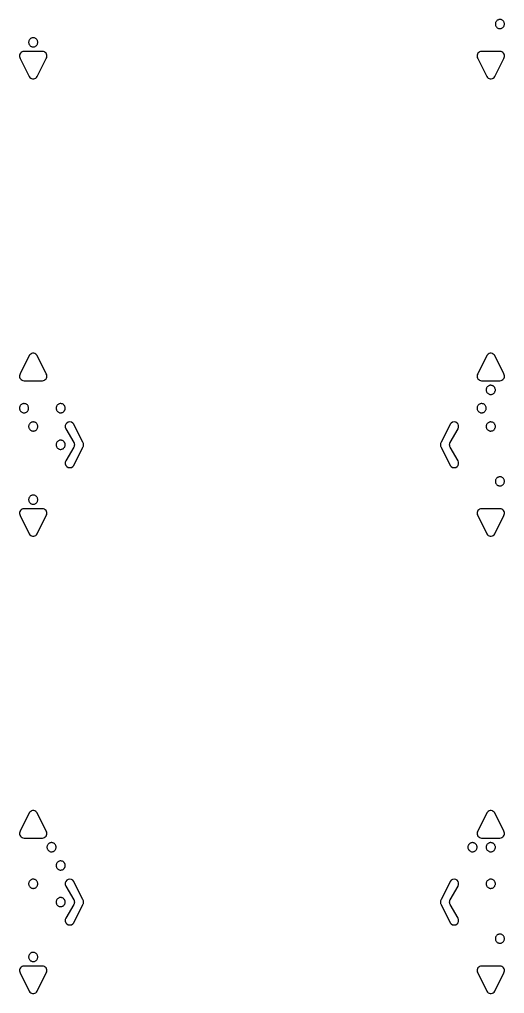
# Model space of a CAD drawing. Header units: metres. Extents: x 45 to 505, y 40 to 510.
# Drawn here: x 398.5 to 451.5, y 290 to 396.5 of the extents above; entities that cross this region are included whole.
import ezdxf

# ---------------------------------------------------------------- set-up
doc = ezdxf.new("R2010")
doc.units = ezdxf.units.M

msp = doc.modelspace()

# ---------------------------------------------------------------- linework, layer by layer
for points in [[(451.5, 396), (451.5, 396.06), (451.48, 396.13), (451.46, 396.19), (451.44, 396.25), (451.4, 396.3), (451.36, 396.35), (451.31, 396.39), (451.26, 396.43), (451.2, 396.46), (451.14, 396.48), (451.08, 396.49), (451.02, 396.5), (450.95, 396.5), (450.89, 396.49), (450.83, 396.47), (450.77, 396.44), (450.71, 396.41), (450.66, 396.37), (450.62, 396.32), (450.58, 396.27), (450.55, 396.22), (450.53, 396.16), (450.51, 396.1), (450.5, 396.03), (450.5, 395.97), (450.51, 395.9), (450.53, 395.84), (450.55, 395.78), (450.58, 395.73), (450.62, 395.68), (450.66, 395.63), (450.71, 395.59), (450.77, 395.56), (450.83, 395.53), (450.89, 395.51), (450.95, 395.5), (451.02, 395.5), (451.08, 395.51), (451.14, 395.52), (451.2, 395.54), (451.26, 395.57), (451.31, 395.61), (451.36, 395.65), (451.4, 395.7), (451.44, 395.75), (451.46, 395.81), (451.48, 395.87), (451.5, 395.94), (451.5, 396)], [(400.5, 394), (400.5, 394.06), (400.48, 394.13), (400.46, 394.19), (400.44, 394.25), (400.4, 394.3), (400.36, 394.35), (400.31, 394.39), (400.26, 394.43), (400.2, 394.46), (400.14, 394.48), (400.08, 394.49), (400.02, 394.5), (399.95, 394.5), (399.89, 394.49), (399.83, 394.47), (399.77, 394.44), (399.71, 394.41), (399.66, 394.37), (399.62, 394.32), (399.58, 394.27), (399.55, 394.22), (399.53, 394.16), (399.51, 394.1), (399.5, 394.03), (399.5, 393.97), (399.51, 393.9), (399.53, 393.84), (399.55, 393.78), (399.58, 393.73), (399.62, 393.68), (399.66, 393.63), (399.71, 393.59), (399.77, 393.56), (399.83, 393.53), (399.89, 393.51), (399.95, 393.5), (400.02, 393.5), (400.08, 393.51), (400.14, 393.52), (400.2, 393.54), (400.26, 393.57), (400.31, 393.61), (400.36, 393.65), (400.4, 393.7), (400.44, 393.75), (400.46, 393.81), (400.48, 393.87), (400.5, 393.94), (400.5, 394)], [(399.57, 390.25), (399.64, 390.16), (399.73, 390.08), (399.83, 390.03), (399.94, 390), (400.06, 390), (400.17, 390.03), (400.27, 390.08), (400.36, 390.16), (400.43, 390.25), (401.43, 392.25), (401.48, 392.36), (401.5, 392.47), (401.49, 392.59), (401.46, 392.7), (401.4, 392.8), (401.32, 392.88), (401.22, 392.95), (401.12, 392.99), (401, 393), (399, 393), (398.88, 392.99), (398.78, 392.95), (398.68, 392.88), (398.6, 392.8), (398.54, 392.7), (398.51, 392.59), (398.5, 392.47), (398.52, 392.36), (398.57, 392.25)], [(449.57, 390.25), (449.64, 390.16), (449.73, 390.08), (449.83, 390.03), (449.94, 390), (450.06, 390), (450.17, 390.03), (450.27, 390.08), (450.36, 390.16), (450.43, 390.25), (451.43, 392.25), (451.48, 392.36), (451.5, 392.47), (451.49, 392.59), (451.46, 392.7), (451.4, 392.8), (451.32, 392.88), (451.22, 392.95), (451.12, 392.99), (451, 393), (449, 393), (448.88, 392.99), (448.78, 392.95), (448.68, 392.88), (448.6, 392.8), (448.54, 392.7), (448.51, 392.59), (448.5, 392.47), (448.52, 392.36), (448.57, 392.25)], [(400.43, 359.75), (400.36, 359.84), (400.27, 359.92), (400.17, 359.97), (400.06, 360), (399.94, 360), (399.83, 359.97), (399.73, 359.92), (399.64, 359.84), (399.57, 359.75), (398.57, 357.75), (398.52, 357.64), (398.5, 357.53), (398.51, 357.41), (398.54, 357.3), (398.6, 357.2), (398.68, 357.12), (398.78, 357.05), (398.88, 357.01), (399, 357), (401, 357), (401.12, 357.01), (401.22, 357.05), (401.32, 357.12), (401.4, 357.2), (401.46, 357.3), (401.49, 357.41), (401.5, 357.53), (401.48, 357.64), (401.43, 357.75)], [(450.43, 359.75), (450.36, 359.84), (450.27, 359.92), (450.17, 359.97), (450.06, 360), (449.94, 360), (449.83, 359.97), (449.73, 359.92), (449.64, 359.84), (449.57, 359.75), (448.57, 357.75), (448.52, 357.64), (448.5, 357.53), (448.51, 357.41), (448.54, 357.3), (448.6, 357.2), (448.68, 357.12), (448.78, 357.05), (448.88, 357.01), (449, 357), (451, 357), (451.12, 357.01), (451.22, 357.05), (451.32, 357.12), (451.4, 357.2), (451.46, 357.3), (451.49, 357.41), (451.5, 357.53), (451.48, 357.64), (451.43, 357.75)], [(450.5, 356), (450.5, 356.06), (450.48, 356.13), (450.46, 356.19), (450.44, 356.25), (450.4, 356.3), (450.36, 356.35), (450.31, 356.39), (450.26, 356.43), (450.2, 356.46), (450.14, 356.48), (450.08, 356.49), (450.02, 356.5), (449.95, 356.5), (449.89, 356.49), (449.83, 356.47), (449.77, 356.44), (449.71, 356.41), (449.66, 356.37), (449.62, 356.32), (449.58, 356.27), (449.55, 356.22), (449.53, 356.16), (449.51, 356.1), (449.5, 356.03), (449.5, 355.97), (449.51, 355.9), (449.53, 355.84), (449.55, 355.78), (449.58, 355.73), (449.62, 355.68), (449.66, 355.63), (449.71, 355.59), (449.77, 355.56), (449.83, 355.53), (449.89, 355.51), (449.95, 355.5), (450.02, 355.5), (450.08, 355.51), (450.14, 355.52), (450.2, 355.54), (450.26, 355.57), (450.31, 355.61), (450.36, 355.65), (450.4, 355.7), (450.44, 355.75), (450.46, 355.81), (450.48, 355.87), (450.5, 355.94), (450.5, 356)], [(399.5, 354), (399.5, 354.06), (399.48, 354.13), (399.46, 354.19), (399.44, 354.25), (399.4, 354.3), (399.36, 354.35), (399.31, 354.39), (399.26, 354.43), (399.2, 354.46), (399.14, 354.48), (399.08, 354.49), (399.02, 354.5), (398.95, 354.5), (398.89, 354.49), (398.83, 354.47), (398.77, 354.44), (398.71, 354.41), (398.66, 354.37), (398.62, 354.32), (398.58, 354.27), (398.55, 354.22), (398.53, 354.16), (398.51, 354.1), (398.5, 354.03), (398.5, 353.97), (398.51, 353.9), (398.53, 353.84), (398.55, 353.78), (398.58, 353.73), (398.62, 353.68), (398.66, 353.63), (398.71, 353.59), (398.77, 353.56), (398.83, 353.53), (398.89, 353.51), (398.95, 353.5), (399.02, 353.5), (399.08, 353.51), (399.14, 353.52), (399.2, 353.54), (399.26, 353.57), (399.31, 353.61), (399.36, 353.65), (399.4, 353.7), (399.44, 353.75), (399.46, 353.81), (399.48, 353.87), (399.5, 353.94), (399.5, 354)], [(403.5, 354), (403.5, 354.06), (403.48, 354.13), (403.46, 354.19), (403.44, 354.25), (403.4, 354.3), (403.36, 354.35), (403.31, 354.39), (403.26, 354.43), (403.2, 354.46), (403.14, 354.48), (403.08, 354.49), (403.02, 354.5), (402.95, 354.5), (402.89, 354.49), (402.83, 354.47), (402.77, 354.44), (402.71, 354.41), (402.66, 354.37), (402.62, 354.32), (402.58, 354.27), (402.55, 354.22), (402.53, 354.16), (402.51, 354.1), (402.5, 354.03), (402.5, 353.97), (402.51, 353.9), (402.53, 353.84), (402.55, 353.78), (402.58, 353.73), (402.62, 353.68), (402.66, 353.63), (402.71, 353.59), (402.77, 353.56), (402.83, 353.53), (402.89, 353.51), (402.95, 353.5), (403.02, 353.5), (403.08, 353.51), (403.14, 353.52), (403.2, 353.54), (403.26, 353.57), (403.31, 353.61), (403.36, 353.65), (403.4, 353.7), (403.44, 353.75), (403.46, 353.81), (403.48, 353.87), (403.5, 353.94), (403.5, 354)], [(449.5, 354), (449.5, 354.06), (449.48, 354.13), (449.46, 354.19), (449.44, 354.25), (449.4, 354.3), (449.36, 354.35), (449.31, 354.39), (449.26, 354.43), (449.2, 354.46), (449.14, 354.48), (449.08, 354.49), (449.02, 354.5), (448.95, 354.5), (448.89, 354.49), (448.83, 354.47), (448.77, 354.44), (448.71, 354.41), (448.66, 354.37), (448.62, 354.32), (448.58, 354.27), (448.55, 354.22), (448.53, 354.16), (448.51, 354.1), (448.5, 354.03), (448.5, 353.97), (448.51, 353.9), (448.53, 353.84), (448.55, 353.78), (448.58, 353.73), (448.62, 353.68), (448.66, 353.63), (448.71, 353.59), (448.77, 353.56), (448.83, 353.53), (448.89, 353.51), (448.95, 353.5), (449.02, 353.5), (449.08, 353.51), (449.14, 353.52), (449.2, 353.54), (449.26, 353.57), (449.31, 353.61), (449.36, 353.65), (449.4, 353.7), (449.44, 353.75), (449.46, 353.81), (449.48, 353.87), (449.5, 353.94), (449.5, 354)], [(400.5, 352), (400.5, 352.06), (400.48, 352.13), (400.46, 352.19), (400.44, 352.25), (400.4, 352.3), (400.36, 352.35), (400.31, 352.39), (400.26, 352.43), (400.2, 352.46), (400.14, 352.48), (400.08, 352.49), (400.02, 352.5), (399.95, 352.5), (399.89, 352.49), (399.83, 352.47), (399.77, 352.44), (399.71, 352.41), (399.66, 352.37), (399.62, 352.32), (399.58, 352.27), (399.55, 352.22), (399.53, 352.16), (399.51, 352.1), (399.5, 352.03), (399.5, 351.97), (399.51, 351.9), (399.53, 351.84), (399.55, 351.78), (399.58, 351.73), (399.62, 351.68), (399.66, 351.63), (399.71, 351.59), (399.77, 351.56), (399.83, 351.53), (399.89, 351.51), (399.95, 351.5), (400.02, 351.5), (400.08, 351.51), (400.14, 351.52), (400.2, 351.54), (400.26, 351.57), (400.31, 351.61), (400.36, 351.65), (400.4, 351.7), (400.44, 351.75), (400.46, 351.81), (400.48, 351.87), (400.5, 351.94), (400.5, 352)], [(405.43, 349.75), (405.46, 349.8), (405.48, 349.86), (405.49, 349.91), (405.5, 349.97), (405.5, 350.03), (405.49, 350.09), (405.48, 350.14), (405.46, 350.2), (405.43, 350.25), (404.43, 352.25), (404.32, 352.38), (404.17, 352.47), (404, 352.5), (403.83, 352.47), (403.68, 352.38), (403.57, 352.25), (403.51, 352.09), (403.51, 351.91), (403.57, 351.75), (404.43, 350.25), (404.46, 350.2), (404.48, 350.14), (404.49, 350.09), (404.5, 350.03), (404.5, 349.97), (404.49, 349.91), (404.48, 349.86), (404.46, 349.8), (404.43, 349.75), (403.57, 348.25), (403.51, 348.09), (403.51, 347.91), (403.57, 347.75), (403.68, 347.62), (403.83, 347.53), (404, 347.5), (404.17, 347.53), (404.32, 347.62), (404.43, 347.75)], [(444.57, 350.25), (444.54, 350.2), (444.52, 350.14), (444.51, 350.09), (444.5, 350.03), (444.5, 349.97), (444.51, 349.91), (444.52, 349.86), (444.54, 349.8), (444.57, 349.75), (445.57, 347.75), (445.68, 347.62), (445.83, 347.53), (446, 347.5), (446.17, 347.53), (446.32, 347.62), (446.43, 347.75), (446.49, 347.91), (446.49, 348.09), (446.43, 348.25), (445.57, 349.75), (445.54, 349.8), (445.52, 349.86), (445.51, 349.91), (445.5, 349.97), (445.5, 350.03), (445.51, 350.09), (445.52, 350.14), (445.54, 350.2), (445.57, 350.25), (446.43, 351.75), (446.49, 351.91), (446.49, 352.09), (446.43, 352.25), (446.32, 352.38), (446.17, 352.47), (446, 352.5), (445.83, 352.47), (445.68, 352.38), (445.57, 352.25)], [(450.5, 352), (450.5, 352.06), (450.48, 352.13), (450.46, 352.19), (450.44, 352.25), (450.4, 352.3), (450.36, 352.35), (450.31, 352.39), (450.26, 352.43), (450.2, 352.46), (450.14, 352.48), (450.08, 352.49), (450.02, 352.5), (449.95, 352.5), (449.89, 352.49), (449.83, 352.47), (449.77, 352.44), (449.71, 352.41), (449.66, 352.37), (449.62, 352.32), (449.58, 352.27), (449.55, 352.22), (449.53, 352.16), (449.51, 352.1), (449.5, 352.03), (449.5, 351.97), (449.51, 351.9), (449.53, 351.84), (449.55, 351.78), (449.58, 351.73), (449.62, 351.68), (449.66, 351.63), (449.71, 351.59), (449.77, 351.56), (449.83, 351.53), (449.89, 351.51), (449.95, 351.5), (450.02, 351.5), (450.08, 351.51), (450.14, 351.52), (450.2, 351.54), (450.26, 351.57), (450.31, 351.61), (450.36, 351.65), (450.4, 351.7), (450.44, 351.75), (450.46, 351.81), (450.48, 351.87), (450.5, 351.94), (450.5, 352)], [(403.5, 350), (403.5, 350.06), (403.48, 350.13), (403.46, 350.19), (403.44, 350.25), (403.4, 350.3), (403.36, 350.35), (403.31, 350.39), (403.26, 350.43), (403.2, 350.46), (403.14, 350.48), (403.08, 350.49), (403.02, 350.5), (402.95, 350.5), (402.89, 350.49), (402.83, 350.47), (402.77, 350.44), (402.71, 350.41), (402.66, 350.37), (402.62, 350.32), (402.58, 350.27), (402.55, 350.22), (402.53, 350.16), (402.51, 350.1), (402.5, 350.03), (402.5, 349.97), (402.51, 349.9), (402.53, 349.84), (402.55, 349.78), (402.58, 349.73), (402.62, 349.68), (402.66, 349.63), (402.71, 349.59), (402.77, 349.56), (402.83, 349.53), (402.89, 349.51), (402.95, 349.5), (403.02, 349.5), (403.08, 349.51), (403.14, 349.52), (403.2, 349.54), (403.26, 349.57), (403.31, 349.61), (403.36, 349.65), (403.4, 349.7), (403.44, 349.75), (403.46, 349.81), (403.48, 349.87), (403.5, 349.94), (403.5, 350)], [(451.5, 346), (451.5, 346.06), (451.48, 346.13), (451.46, 346.19), (451.44, 346.25), (451.4, 346.3), (451.36, 346.35), (451.31, 346.39), (451.26, 346.43), (451.2, 346.46), (451.14, 346.48), (451.08, 346.49), (451.02, 346.5), (450.95, 346.5), (450.89, 346.49), (450.83, 346.47), (450.77, 346.44), (450.71, 346.41), (450.66, 346.37), (450.62, 346.32), (450.58, 346.27), (450.55, 346.22), (450.53, 346.16), (450.51, 346.1), (450.5, 346.03), (450.5, 345.97), (450.51, 345.9), (450.53, 345.84), (450.55, 345.78), (450.58, 345.73), (450.62, 345.68), (450.66, 345.63), (450.71, 345.59), (450.77, 345.56), (450.83, 345.53), (450.89, 345.51), (450.95, 345.5), (451.02, 345.5), (451.08, 345.51), (451.14, 345.52), (451.2, 345.54), (451.26, 345.57), (451.31, 345.61), (451.36, 345.65), (451.4, 345.7), (451.44, 345.75), (451.46, 345.81), (451.48, 345.87), (451.5, 345.94), (451.5, 346)], [(400.5, 344), (400.5, 344.06), (400.48, 344.13), (400.46, 344.19), (400.44, 344.25), (400.4, 344.3), (400.36, 344.35), (400.31, 344.39), (400.26, 344.43), (400.2, 344.46), (400.14, 344.48), (400.08, 344.49), (400.02, 344.5), (399.95, 344.5), (399.89, 344.49), (399.83, 344.47), (399.77, 344.44), (399.71, 344.41), (399.66, 344.37), (399.62, 344.32), (399.58, 344.27), (399.55, 344.22), (399.53, 344.16), (399.51, 344.1), (399.5, 344.03), (399.5, 343.97), (399.51, 343.9), (399.53, 343.84), (399.55, 343.78), (399.58, 343.73), (399.62, 343.68), (399.66, 343.63), (399.71, 343.59), (399.77, 343.56), (399.83, 343.53), (399.89, 343.51), (399.95, 343.5), (400.02, 343.5), (400.08, 343.51), (400.14, 343.52), (400.2, 343.54), (400.26, 343.57), (400.31, 343.61), (400.36, 343.65), (400.4, 343.7), (400.44, 343.75), (400.46, 343.81), (400.48, 343.87), (400.5, 343.94), (400.5, 344)], [(399.57, 340.25), (399.64, 340.16), (399.73, 340.08), (399.83, 340.03), (399.94, 340), (400.06, 340), (400.17, 340.03), (400.27, 340.08), (400.36, 340.16), (400.43, 340.25), (401.43, 342.25), (401.48, 342.36), (401.5, 342.47), (401.49, 342.59), (401.46, 342.7), (401.4, 342.8), (401.32, 342.88), (401.22, 342.95), (401.12, 342.99), (401, 343), (399, 343), (398.88, 342.99), (398.78, 342.95), (398.68, 342.88), (398.6, 342.8), (398.54, 342.7), (398.51, 342.59), (398.5, 342.47), (398.52, 342.36), (398.57, 342.25)], [(449.57, 340.25), (449.64, 340.16), (449.73, 340.08), (449.83, 340.03), (449.94, 340), (450.06, 340), (450.17, 340.03), (450.27, 340.08), (450.36, 340.16), (450.43, 340.25), (451.43, 342.25), (451.48, 342.36), (451.5, 342.47), (451.49, 342.59), (451.46, 342.7), (451.4, 342.8), (451.32, 342.88), (451.22, 342.95), (451.12, 342.99), (451, 343), (449, 343), (448.88, 342.99), (448.78, 342.95), (448.68, 342.88), (448.6, 342.8), (448.54, 342.7), (448.51, 342.59), (448.5, 342.47), (448.52, 342.36), (448.57, 342.25)], [(400.43, 309.75), (400.36, 309.84), (400.27, 309.92), (400.17, 309.97), (400.06, 310), (399.94, 310), (399.83, 309.97), (399.73, 309.92), (399.64, 309.84), (399.57, 309.75), (398.57, 307.75), (398.52, 307.64), (398.5, 307.53), (398.51, 307.41), (398.54, 307.3), (398.6, 307.2), (398.68, 307.12), (398.78, 307.05), (398.88, 307.01), (399, 307), (401, 307), (401.12, 307.01), (401.22, 307.05), (401.32, 307.12), (401.4, 307.2), (401.46, 307.3), (401.49, 307.41), (401.5, 307.53), (401.48, 307.64), (401.43, 307.75)], [(450.43, 309.75), (450.36, 309.84), (450.27, 309.92), (450.17, 309.97), (450.06, 310), (449.94, 310), (449.83, 309.97), (449.73, 309.92), (449.64, 309.84), (449.57, 309.75), (448.57, 307.75), (448.52, 307.64), (448.5, 307.53), (448.51, 307.41), (448.54, 307.3), (448.6, 307.2), (448.68, 307.12), (448.78, 307.05), (448.88, 307.01), (449, 307), (451, 307), (451.12, 307.01), (451.22, 307.05), (451.32, 307.12), (451.4, 307.2), (451.46, 307.3), (451.49, 307.41), (451.5, 307.53), (451.48, 307.64), (451.43, 307.75)], [(402.5, 306), (402.5, 306.06), (402.48, 306.13), (402.46, 306.19), (402.44, 306.25), (402.4, 306.3), (402.36, 306.35), (402.31, 306.39), (402.26, 306.43), (402.2, 306.46), (402.14, 306.48), (402.08, 306.49), (402.02, 306.5), (401.95, 306.5), (401.89, 306.49), (401.83, 306.47), (401.77, 306.44), (401.71, 306.41), (401.66, 306.37), (401.62, 306.32), (401.58, 306.27), (401.55, 306.22), (401.53, 306.16), (401.51, 306.1), (401.5, 306.03), (401.5, 305.97), (401.51, 305.9), (401.53, 305.84), (401.55, 305.78), (401.58, 305.73), (401.62, 305.68), (401.66, 305.63), (401.71, 305.59), (401.77, 305.56), (401.83, 305.53), (401.89, 305.51), (401.95, 305.5), (402.02, 305.5), (402.08, 305.51), (402.14, 305.52), (402.2, 305.54), (402.26, 305.57), (402.31, 305.61), (402.36, 305.65), (402.4, 305.7), (402.44, 305.75), (402.46, 305.81), (402.48, 305.87), (402.5, 305.94), (402.5, 306)], [(448.5, 306), (448.5, 306.06), (448.48, 306.13), (448.46, 306.19), (448.44, 306.25), (448.4, 306.3), (448.36, 306.35), (448.31, 306.39), (448.26, 306.43), (448.2, 306.46), (448.14, 306.48), (448.08, 306.49), (448.02, 306.5), (447.95, 306.5), (447.89, 306.49), (447.83, 306.47), (447.77, 306.44), (447.71, 306.41), (447.66, 306.37), (447.62, 306.32), (447.58, 306.27), (447.55, 306.22), (447.53, 306.16), (447.51, 306.1), (447.5, 306.03), (447.5, 305.97), (447.51, 305.9), (447.53, 305.84), (447.55, 305.78), (447.58, 305.73), (447.62, 305.68), (447.66, 305.63), (447.71, 305.59), (447.77, 305.56), (447.83, 305.53), (447.89, 305.51), (447.95, 305.5), (448.02, 305.5), (448.08, 305.51), (448.14, 305.52), (448.2, 305.54), (448.26, 305.57), (448.31, 305.61), (448.36, 305.65), (448.4, 305.7), (448.44, 305.75), (448.46, 305.81), (448.48, 305.87), (448.5, 305.94), (448.5, 306)], [(450.5, 306), (450.5, 306.06), (450.48, 306.13), (450.46, 306.19), (450.44, 306.25), (450.4, 306.3), (450.36, 306.35), (450.31, 306.39), (450.26, 306.43), (450.2, 306.46), (450.14, 306.48), (450.08, 306.49), (450.02, 306.5), (449.95, 306.5), (449.89, 306.49), (449.83, 306.47), (449.77, 306.44), (449.71, 306.41), (449.66, 306.37), (449.62, 306.32), (449.58, 306.27), (449.55, 306.22), (449.53, 306.16), (449.51, 306.1), (449.5, 306.03), (449.5, 305.97), (449.51, 305.9), (449.53, 305.84), (449.55, 305.78), (449.58, 305.73), (449.62, 305.68), (449.66, 305.63), (449.71, 305.59), (449.77, 305.56), (449.83, 305.53), (449.89, 305.51), (449.95, 305.5), (450.02, 305.5), (450.08, 305.51), (450.14, 305.52), (450.2, 305.54), (450.26, 305.57), (450.31, 305.61), (450.36, 305.65), (450.4, 305.7), (450.44, 305.75), (450.46, 305.81), (450.48, 305.87), (450.5, 305.94), (450.5, 306)], [(403.5, 304), (403.5, 304.06), (403.48, 304.13), (403.46, 304.19), (403.44, 304.25), (403.4, 304.3), (403.36, 304.35), (403.31, 304.39), (403.26, 304.43), (403.2, 304.46), (403.14, 304.48), (403.08, 304.49), (403.02, 304.5), (402.95, 304.5), (402.89, 304.49), (402.83, 304.47), (402.77, 304.44), (402.71, 304.41), (402.66, 304.37), (402.62, 304.32), (402.58, 304.27), (402.55, 304.22), (402.53, 304.16), (402.51, 304.1), (402.5, 304.03), (402.5, 303.97), (402.51, 303.9), (402.53, 303.84), (402.55, 303.78), (402.58, 303.73), (402.62, 303.68), (402.66, 303.63), (402.71, 303.59), (402.77, 303.56), (402.83, 303.53), (402.89, 303.51), (402.95, 303.5), (403.02, 303.5), (403.08, 303.51), (403.14, 303.52), (403.2, 303.54), (403.26, 303.57), (403.31, 303.61), (403.36, 303.65), (403.4, 303.7), (403.44, 303.75), (403.46, 303.81), (403.48, 303.87), (403.5, 303.94), (403.5, 304)], [(400.5, 302), (400.5, 302.06), (400.48, 302.13), (400.46, 302.19), (400.44, 302.25), (400.4, 302.3), (400.36, 302.35), (400.31, 302.39), (400.26, 302.43), (400.2, 302.46), (400.14, 302.48), (400.08, 302.49), (400.02, 302.5), (399.95, 302.5), (399.89, 302.49), (399.83, 302.47), (399.77, 302.44), (399.71, 302.41), (399.66, 302.37), (399.62, 302.32), (399.58, 302.27), (399.55, 302.22), (399.53, 302.16), (399.51, 302.1), (399.5, 302.03), (399.5, 301.97), (399.51, 301.9), (399.53, 301.84), (399.55, 301.78), (399.58, 301.73), (399.62, 301.68), (399.66, 301.63), (399.71, 301.59), (399.77, 301.56), (399.83, 301.53), (399.89, 301.51), (399.95, 301.5), (400.02, 301.5), (400.08, 301.51), (400.14, 301.52), (400.2, 301.54), (400.26, 301.57), (400.31, 301.61), (400.36, 301.65), (400.4, 301.7), (400.44, 301.75), (400.46, 301.81), (400.48, 301.87), (400.5, 301.94), (400.5, 302)], [(405.43, 299.75), (405.46, 299.8), (405.48, 299.86), (405.49, 299.91), (405.5, 299.97), (405.5, 300.03), (405.49, 300.09), (405.48, 300.14), (405.46, 300.2), (405.43, 300.25), (404.43, 302.25), (404.32, 302.38), (404.17, 302.47), (404, 302.5), (403.83, 302.47), (403.68, 302.38), (403.57, 302.25), (403.51, 302.09), (403.51, 301.91), (403.57, 301.75), (404.43, 300.25), (404.46, 300.2), (404.48, 300.14), (404.49, 300.09), (404.5, 300.03), (404.5, 299.97), (404.49, 299.91), (404.48, 299.86), (404.46, 299.8), (404.43, 299.75), (403.57, 298.25), (403.51, 298.09), (403.51, 297.91), (403.57, 297.75), (403.68, 297.62), (403.83, 297.53), (404, 297.5), (404.17, 297.53), (404.32, 297.62), (404.43, 297.75)], [(444.57, 300.25), (444.54, 300.2), (444.52, 300.14), (444.51, 300.09), (444.5, 300.03), (444.5, 299.97), (444.51, 299.91), (444.52, 299.86), (444.54, 299.8), (444.57, 299.75), (445.57, 297.75), (445.68, 297.62), (445.83, 297.53), (446, 297.5), (446.17, 297.53), (446.32, 297.62), (446.43, 297.75), (446.49, 297.91), (446.49, 298.09), (446.43, 298.25), (445.57, 299.75), (445.54, 299.8), (445.52, 299.86), (445.51, 299.91), (445.5, 299.97), (445.5, 300.03), (445.51, 300.09), (445.52, 300.14), (445.54, 300.2), (445.57, 300.25), (446.43, 301.75), (446.49, 301.91), (446.49, 302.09), (446.43, 302.25), (446.32, 302.38), (446.17, 302.47), (446, 302.5), (445.83, 302.47), (445.68, 302.38), (445.57, 302.25)], [(450.5, 302), (450.5, 302.06), (450.48, 302.13), (450.46, 302.19), (450.44, 302.25), (450.4, 302.3), (450.36, 302.35), (450.31, 302.39), (450.26, 302.43), (450.2, 302.46), (450.14, 302.48), (450.08, 302.49), (450.02, 302.5), (449.95, 302.5), (449.89, 302.49), (449.83, 302.47), (449.77, 302.44), (449.71, 302.41), (449.66, 302.37), (449.62, 302.32), (449.58, 302.27), (449.55, 302.22), (449.53, 302.16), (449.51, 302.1), (449.5, 302.03), (449.5, 301.97), (449.51, 301.9), (449.53, 301.84), (449.55, 301.78), (449.58, 301.73), (449.62, 301.68), (449.66, 301.63), (449.71, 301.59), (449.77, 301.56), (449.83, 301.53), (449.89, 301.51), (449.95, 301.5), (450.02, 301.5), (450.08, 301.51), (450.14, 301.52), (450.2, 301.54), (450.26, 301.57), (450.31, 301.61), (450.36, 301.65), (450.4, 301.7), (450.44, 301.75), (450.46, 301.81), (450.48, 301.87), (450.5, 301.94), (450.5, 302)], [(403.5, 300), (403.5, 300.06), (403.48, 300.13), (403.46, 300.19), (403.44, 300.25), (403.4, 300.3), (403.36, 300.35), (403.31, 300.39), (403.26, 300.43), (403.2, 300.46), (403.14, 300.48), (403.08, 300.49), (403.02, 300.5), (402.95, 300.5), (402.89, 300.49), (402.83, 300.47), (402.77, 300.44), (402.71, 300.41), (402.66, 300.37), (402.62, 300.32), (402.58, 300.27), (402.55, 300.22), (402.53, 300.16), (402.51, 300.1), (402.5, 300.03), (402.5, 299.97), (402.51, 299.9), (402.53, 299.84), (402.55, 299.78), (402.58, 299.73), (402.62, 299.68), (402.66, 299.63), (402.71, 299.59), (402.77, 299.56), (402.83, 299.53), (402.89, 299.51), (402.95, 299.5), (403.02, 299.5), (403.08, 299.51), (403.14, 299.52), (403.2, 299.54), (403.26, 299.57), (403.31, 299.61), (403.36, 299.65), (403.4, 299.7), (403.44, 299.75), (403.46, 299.81), (403.48, 299.87), (403.5, 299.94), (403.5, 300)], [(451.5, 296), (451.5, 296.06), (451.48, 296.13), (451.46, 296.19), (451.44, 296.25), (451.4, 296.3), (451.36, 296.35), (451.31, 296.39), (451.26, 296.43), (451.2, 296.46), (451.14, 296.48), (451.08, 296.49), (451.02, 296.5), (450.95, 296.5), (450.89, 296.49), (450.83, 296.47), (450.77, 296.44), (450.71, 296.41), (450.66, 296.37), (450.62, 296.32), (450.58, 296.27), (450.55, 296.22), (450.53, 296.16), (450.51, 296.1), (450.5, 296.03), (450.5, 295.97), (450.51, 295.9), (450.53, 295.84), (450.55, 295.78), (450.58, 295.73), (450.62, 295.68), (450.66, 295.63), (450.71, 295.59), (450.77, 295.56), (450.83, 295.53), (450.89, 295.51), (450.95, 295.5), (451.02, 295.5), (451.08, 295.51), (451.14, 295.52), (451.2, 295.54), (451.26, 295.57), (451.31, 295.61), (451.36, 295.65), (451.4, 295.7), (451.44, 295.75), (451.46, 295.81), (451.48, 295.87), (451.5, 295.94), (451.5, 296)], [(400.5, 294), (400.5, 294.06), (400.48, 294.13), (400.46, 294.19), (400.44, 294.25), (400.4, 294.3), (400.36, 294.35), (400.31, 294.39), (400.26, 294.43), (400.2, 294.46), (400.14, 294.48), (400.08, 294.49), (400.02, 294.5), (399.95, 294.5), (399.89, 294.49), (399.83, 294.47), (399.77, 294.44), (399.71, 294.41), (399.66, 294.37), (399.62, 294.32), (399.58, 294.27), (399.55, 294.22), (399.53, 294.16), (399.51, 294.1), (399.5, 294.03), (399.5, 293.97), (399.51, 293.9), (399.53, 293.84), (399.55, 293.78), (399.58, 293.73), (399.62, 293.68), (399.66, 293.63), (399.71, 293.59), (399.77, 293.56), (399.83, 293.53), (399.89, 293.51), (399.95, 293.5), (400.02, 293.5), (400.08, 293.51), (400.14, 293.52), (400.2, 293.54), (400.26, 293.57), (400.31, 293.61), (400.36, 293.65), (400.4, 293.7), (400.44, 293.75), (400.46, 293.81), (400.48, 293.87), (400.5, 293.94), (400.5, 294)], [(399.57, 290.25), (399.64, 290.16), (399.73, 290.08), (399.83, 290.03), (399.94, 290), (400.06, 290), (400.17, 290.03), (400.27, 290.08), (400.36, 290.16), (400.43, 290.25), (401.43, 292.25), (401.48, 292.36), (401.5, 292.47), (401.49, 292.59), (401.46, 292.7), (401.4, 292.8), (401.32, 292.88), (401.22, 292.95), (401.12, 292.99), (401, 293), (399, 293), (398.88, 292.99), (398.78, 292.95), (398.68, 292.88), (398.6, 292.8), (398.54, 292.7), (398.51, 292.59), (398.5, 292.47), (398.52, 292.36), (398.57, 292.25)], [(449.57, 290.25), (449.64, 290.16), (449.73, 290.08), (449.83, 290.03), (449.94, 290), (450.06, 290), (450.17, 290.03), (450.27, 290.08), (450.36, 290.16), (450.43, 290.25), (451.43, 292.25), (451.48, 292.36), (451.5, 292.47), (451.49, 292.59), (451.46, 292.7), (451.4, 292.8), (451.32, 292.88), (451.22, 292.95), (451.12, 292.99), (451, 293), (449, 293), (448.88, 292.99), (448.78, 292.95), (448.68, 292.88), (448.6, 292.8), (448.54, 292.7), (448.51, 292.59), (448.5, 292.47), (448.52, 292.36), (448.57, 292.25)]]:
    msp.add_lwpolyline(points, close=True)

doc.saveas('drawing.dxf')
